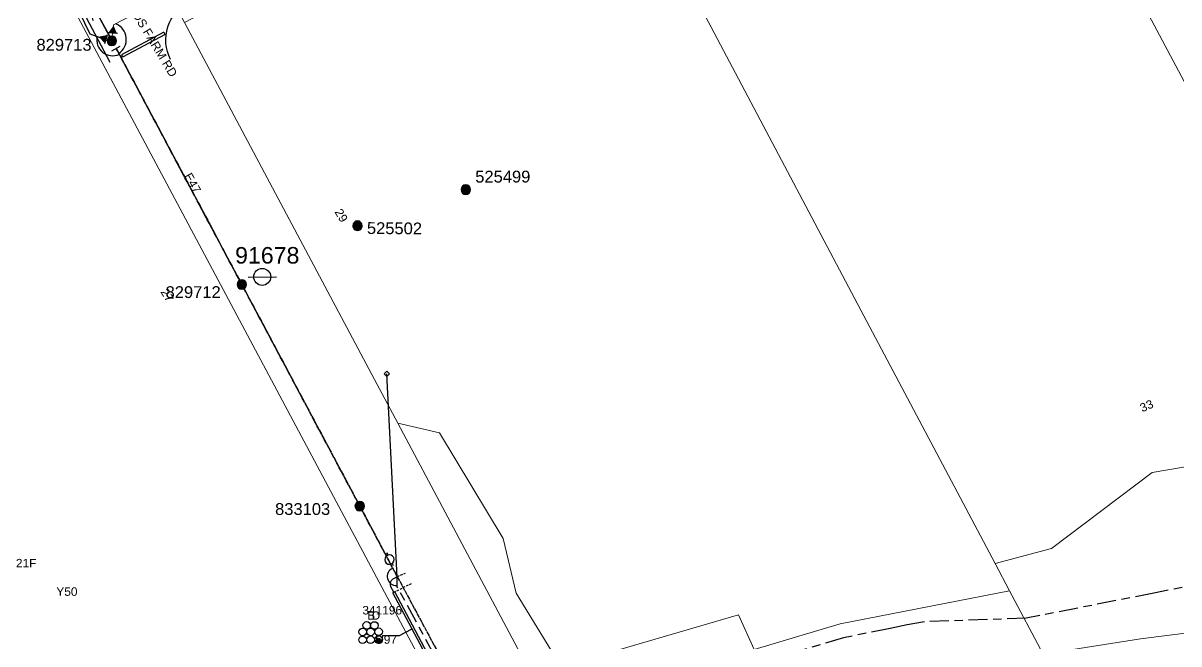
# Model space of a CAD drawing. Header units: metres. Extents: x 303173 to 305738, y 6269065 to 6269981.
# Drawn here: x 303763.8 to 304008.1, y 6269384 to 6269515.3 of the extents above; entities that cross this region are included whole.
import ezdxf
from ezdxf.enums import TextEntityAlignment as Align

# ---------------------------------------------------------------- set-up
doc = ezdxf.new("R2010")
doc.units = ezdxf.units.M
for name, pattern in [('Cable Exist OH', [1, 1, 0]), ('Cable Exist UG', [8.2, 4, -1.2, 1.8, -1.2]), ('DASHED', [0.75, 0.5, -0.25])]:
    doc.linetypes.add(name, pattern=pattern)
doc.layers.add('_User kerb', color=7, linetype='Continuous', transparency=0.4)
doc.layers.add('Cadastre Land Parcels_SP_EXT', color=7, linetype='Continuous', lineweight=5, transparency=0.7)
doc.layers.add('Cadastre Roads_SP_EXT', color=7, linetype='Continuous', lineweight=5, transparency=0.7)
for name, color, linetype in [('Duct_SP_EXT', 7, 'Continuous'), ('Duct_SP_NEW', 7, 'Continuous'), ('Equip_HV_NEW', 7, 'Continuous'), ('Equip_LV_EXT', 7, 'Continuous'), ('Equip_LV_NEW', 7, 'Continuous'), ('Equip_SP_HV_EXT', 7, 'Continuous'), ('Equip_SP_HV_NEW', 7, 'Continuous'), ('Equip_SP_LV_EXT', 7, 'Continuous'), ('Mains_HV_EXT', 7, 'Continuous'), ('Mains_HV_NEW_Hardwired', 7, 'Continuous'), ('Mains_HV_NEW_U97', 7, 'Continuous'), ('Mains_LV_EXT', 7, 'Continuous'), ('Mains_LV_NEW_Hardwired', 7, 'Continuous'), ('Mains_LV_NEW_T84', 7, 'Continuous'), ('Mains_SL_EXT', 7, 'Continuous'), ('Mains_TR_EXT', 7, 'Continuous'), ('OH_Details_SP_MISC', 7, 'Continuous'), ('Services_SP_EXT', 7, 'Continuous'), ('SupportsOH_SP_NEW', 7, 'Continuous'), ('SupportsOH_SP_TR_HV_LV_SL_EXT', 7, 'Continuous'), ('Trench_SP_EXT', 7, 'Continuous'), ('Trench_SP_NEW', 7, 'Continuous')]:
    doc.layers.add(name, color=color, linetype=linetype)
doc.layers.add('Features_HIDE', color=7, linetype='Continuous', plot=False)
doc.layers.add('UNKNOWN_FEATURES', color=7, linetype='DASHED', plot=False)
doc.styles.add('HVSW_LABEL', font='arial.ttf')
doc.styles.add('POLE_LABEL', font='arial.ttf')
doc.styles.get("Standard").update_dxf_attribs({"font": 'arial.ttf'})
doc.linetypes.add('Cable New UG', pattern='A,7,-0.25,["x",Standard,S=2,R=0,X=0.2,Y=-0.8],-2.1', length=9.35)
doc.linetypes.add('Cable Rem', pattern='A,6.5,-0.001,["X",Standard,S=2.5,R=0,X=0,Y=-1.27],-0.001', length=6.502)
doc.linetypes.add('IE Trench HV', pattern='A,7,-0.2,["/",Standard,S=3,R=0,X=0.6,Y=-1.4],-2.5', length=9.7)
doc.linetypes.add('IECLCABS2', pattern='A,7,-3,["//",Standard,S=1.5,R=0,X=-2.54,Y=-0.8],-0.001', length=10.001)

# ---------------------------------------------------------------- blocks, each defined once
blk = doc.blocks.new('DUCT_EXT')
blk.add_circle((0, 0.8), 0.8)
at = {"flags": 1}
blk.add_attdef('Z', (0, 0), '', height=0.2, dxfattribs=at)
at = {"flags": 9}
for tag, p in [('DUCT_CODE', (0, 0)), ('XSECT_TYPE', (0, -0.2)), ('STATE', (0, -0.6)), ('FB_REFERENCE', (0, -0.4)), ('NOTES', (0, -0.8))]:
    blk.add_attdef(tag, text='', height=0.2, dxfattribs=at).set_placement(p, align=Align.MIDDLE_LEFT)
blk = doc.blocks.new('LV_OH_LINKS_OPEN_EXT')
for p, q in [((-0.17, 4.97), (-0.17, 5.46)), ((0.17, 4.97), (0.17, 5.46)), ((-0.17, 3), (-0.17, 2.5)), ((0.17, 3), (0.17, 2.5))]:
    blk.add_line(p, q)
blk.add_lwpolyline([(0, 2.99, 1), (0, 4.98, 1)], format="xyb", close=True)
at = {"flags": 9}
for tag, p in [('ACTUAL_STATUS', (0, 0)), ('CONSTRUCTED_VOLTAGE', (0, -0.2)), ('OPERATING_VOLTAGE', (0, -0.6)), ('ORIENTATION', (0, -0.8)), ('OWNED_BY', (0, -1)), ('STATE', (0, -1.2)), ('SWITCH_TYPE', (0, -1.4)), ('NO_PHASES', (0, -0.4)), ('USAGE', (0, -1.6)), ('LEGEND', (0, -1.8)), ('NOTES', (0, -2))]:
    blk.add_attdef(tag, text='', height=0.2, dxfattribs=at).set_placement(p, align=Align.MIDDLE_LEFT)
at = {"flags": 1}
blk.add_attdef('Z', (0, 0), '', height=0.2, dxfattribs=at)
blk = doc.blocks.new('CCP_EXT')
at = {"flags": 9}
blk.add_attdef('NOTES', text='', height=0.2, dxfattribs=at).set_placement((0, -2), align=Align.MIDDLE_LEFT)
blk.add_wipeout([(0, 0.57), (0.57, 0), (0, -0.57), (-0.57, 0)])
blk.add_lwpolyline([(-0.57, 0), (0, 0.57), (0.57, 0), (0, -0.57), (-0.57, 0)])
at = {"flags": 1}
blk.add_attdef('Z', (0, 0), '', height=0.2, dxfattribs=at)
at = {"flags": 9}
for tag, p in [('CCP_TYPE', (0, 0)), ('CONSTRUCTED_VOLTAGE', (0, -0.2)), ('OPERATING_VOLTAGE', (0, -0.6)), ('ORIENTATION', (0, -0.8)), ('OWNED_BY', (0, -1)), ('STATE', (0, -1.8)), ('NO_PHASES', (0, -0.4)), ('USAGE', (0, -1.2)), ('LEGEND', (0, -1.4)), ('LIFE_SUPPORT', (0, -1.6))]:
    blk.add_attdef(tag, text='', height=0.2, dxfattribs=at).set_placement(p, align=Align.MIDDLE_LEFT)
blk = doc.blocks.new('*U121')
blk.add_line((-1.39, 4.22), (1.39, 9.53))
blk.add_circle((0, 6.87), 1.8)
at = {"style": 'HVSW_LABEL'}
for tag, height, flags, p in [('ASSET_NUM', 3.5, 8, (2, 2)), ('STREET_CODE', 0.2, 9, (0, -0.2))]:
    blk.add_attdef(tag, text='', height=height, dxfattribs=dict(at, flags=flags)).set_placement(p, align=Align.MIDDLE_LEFT)
at = {"flags": 1}
blk.add_attdef('Z', (0, 0), '', height=0.2, dxfattribs=at)
at = {"flags": 9}
for tag, p in [('ACTUAL_STATUS', (0, -0.4)), ('CONSTRUCTED_VOLTAGE', (0, -0.6)), ('OPERATING_VOLTAGE', (0, -1)), ('ORIENTATION', (0, -1.2)), ('OWNED_BY', (0, -1.4)), ('STATE', (0, -1.6)), ('SWITCH_TYPE', (0, -1.8)), ('NO_PHASES', (0, -0.8)), ('USAGE', (0, -2)), ('LEGEND', (0, -2.2)), ('LOCATION', (0, -2.4)), ('STREETNAME', (0, -2.6)), ('SUBURB', (0, -2.8)), ('NOTES', (0, -3))]:
    blk.add_attdef(tag, text='', height=0.2, dxfattribs=at).set_placement(p, align=Align.MIDDLE_LEFT)
blk = doc.blocks.new('CABLE_LARGE_EXT')
h = blk.add_hatch(color=256)
edge = h.paths.add_edge_path()
edge.add_arc((0, 0.55), 0.55, 0, 360)
blk.add_circle((0, 0.55), 0.55)
at = {"flags": 1}
blk.add_attdef('Z', (0, 0), '', height=0.2, dxfattribs=at)
at = {"flags": 9}
for tag, p in [('COND_CODE', (0, 0)), ('STATE', (0, -0.4)), ('XSECT_SIZE', (0, -0.6)), ('FB_REFERENCE', (0, -0.2)), ('NOTES', (0, -0.8))]:
    blk.add_attdef(tag, text='', height=0.2, dxfattribs=at).set_placement(p, align=Align.MIDDLE_LEFT)
blk = doc.blocks.new('UGOH_NEW')
blk.add_hatch(color=256).paths.add_polyline_path([(-0.75, 1.7), (0.75, 1.7), (0, 3)])
at = {"color": 1}
blk.add_lwpolyline([(-0.75, 1.7), (0.75, 1.7), (0, 3)], close=True, dxfattribs=at)
for tag, flags, p in [('CONSTRUCTED_VOLTAGE', 9, (1.5, 0)), ('ACTUAL_STATUS', 9, (1.5, -1.6)), ('OPERATING_VOLTAGE', 9, (1.5, -0.2)), ('ORIENTATION', 9, (1.5, -0.4)), ('STATE', 9, (1.5, -0.6)), ('OWNED_BY', 9, (1.5, -1)), ('OPERATED_BY', 9, (1.5, -1.2)), ('TYPE', 1, (1.5, -2)), ('USAGE', 9, (1.5, -0.8)), ('MAINTAINED_BY', 9, (1.5, -1.4)), ('NUMBER_OF_PHASES', 9, (1.5, -1.8))]:
    blk.add_attdef(tag, text='', height=0.2, dxfattribs=dict(flags=flags)).set_placement(p, align=Align.MIDDLE_LEFT)
blk = doc.blocks.new('HV_End Shackle_NEW')
for tag, flags, p in [('CONNECTOR_TYPE', 9, (1.5, 0)), ('CONSTRUCTED_VOLTAGE', 9, (1.5, -0.2)), ('OPERATING_VOLTAGE', 9, (1.5, -0.6)), ('ORIENTATION', 9, (1.5, -0.8)), ('OWNED_BY', 9, (1.5, -1)), ('OPERATED_BY', 9, (1.5, -1.2)), ('STATE', 9, (1.5, -1.6)), ('Z', 1, (1.5, -2.2)), ('NO_PHASES', 9, (1.5, -0.4)), ('MAINTAINED_BY', 9, (1.5, -1.4)), ('USAGE', 9, (1.5, -1.8)), ('NOTES', 9, (1.5, -2))]:
    blk.add_attdef(tag, text='', height=0.2, dxfattribs=dict(flags=flags)).set_placement(p, align=Align.MIDDLE_LEFT)
blk.add_wipeout([(-0.25, 0), (-0.25, 1.81), (0.25, 1.82), (0.25, 0)])
blk.add_line((1, 1.81), (-1, 1.81))
blk = doc.blocks.new('*U128')
for tag, flags, p in [('CONNECTOR_TYPE', 9, (1.5, 0)), ('CONSTRUCTED_VOLTAGE', 9, (1.5, -0.2)), ('OPERATING_VOLTAGE', 9, (1.5, -0.6)), ('ORIENTATION', 9, (1.5, -0.8)), ('OWNED_BY', 9, (1.5, -1)), ('OPERATED_BY', 9, (1.5, -1.2)), ('STATE', 9, (1.5, -1.6)), ('Z', 1, (1.5, -2.2)), ('NO_PHASES', 9, (1.5, -0.4)), ('MAINTAINED_BY', 9, (1.5, -1.4)), ('USAGE', 9, (1.5, -1.8)), ('NOTES', 9, (1.5, -2))]:
    blk.add_attdef(tag, text='', height=0.2, dxfattribs=dict(flags=flags)).set_placement(p, align=Align.MIDDLE_LEFT)
blk.add_wipeout([(-0.25, -0.01), (-0.32, 1.69), (0.19, 1.71), (0.25, 0.01)])
blk.add_line((0.93, 1.74), (-1.07, 1.66))
blk = doc.blocks.new('POLE_EXT')
blk.add_hatch(color=256).paths.add_polyline_path([(-1, 0, 1), (1, 0, 1)])
blk.add_lwpolyline([(-1, 0, 1), (1, 0, 1)], format="xyb", close=True)
for tag, height, flags, p in [('pNumber', 2.5, 8, (-17.84, 2.07)), ('OWNED_BY', 0.2, 9, (1.35, -0.4)), ('SPECIAL_USE', 0.2, 9, (1.35, -0.8)), ('STATE', 0.2, 9, (1.35, -1)), ('cLV', 0.2, 9, (1.35, -1.4)), ('hDepth', 0.2, 9, (1.35, -1.6)), ('hDia', 0.2, 9, (1.35, -1.8)), ('cHV', 0.2, 9, (1.35, -2)), ('PARENT', 0.2, 9, (1.35, -0.6)), ('USAGE', 0.2, 9, (1.35, -1.2)), ('LBRACKET', 0.2, 9, (1.35, -2.2)), ('LExisting', 0.2, 9, (1.35, -2.4)), ('cLinedev', 0.2, 9, (1.35, -3.4)), ('pExisting', 0.2, 9, (1.35, -3.8)), ('pFooting', 0.2, 9, (1.35, -4.4)), ('pNew', 0.2, 9, (1.35, -4.6)), ('LANTNUMBER', 0.2, 9, (1.35, -2.6)), ('LOther', 0.2, 9, (1.35, -2.8)), ('LRemove', 0.2, 9, (1.35, -3)), ('LEGEND', 0.2, 9, (1.35, -3.2)), ('LOCATION', 0.2, 9, (1.35, -3.6)), ('PFNUMBER', 0.2, 9, (1.35, -4)), ('NEWPFNUMBER', 0.2, 9, (1.35, -4.2)), ('pRelocate', 0.2, 9, (1.35, -5)), ('pRemove', 0.2, 9, (1.35, -5.2)), ('pReplace', 0.2, 9, (1.35, -5.4)), ('pStay', 0.2, 9, (1.35, -5.6)), ('pType', 0.2, 9, (1.35, -5.8)), ('cspan', 0.2, 9, (1.35, -6)), ('STREETNAME', 0.2, 9, (1.35, -6.2)), ('SUBURB', 0.2, 9, (1.35, -6.4)), ('OPERATED_BY', 0.2, 9, (1.36, -7.01)), ('NOTES', 0.2, 9, (1.35, -6.6)), ('MAINTAINED_BY', 0.2, 9, (1.36, -6.81))]:
    blk.add_attdef(tag, text='', height=height, dxfattribs=dict(flags=flags)).set_placement(p, align=Align.MIDDLE_LEFT)
at = {"style": 'POLE_LABEL'}
for tag, height, flags, p in [('ASSET_NUM', 2.5, 8, (2, 2)), ('STRUCTURE_PLANT_NUMBER', 0.2, 9, (1.35, 0.03)), ('STREET_CODE', 0.2, 9, (1.35, -0.2))]:
    blk.add_attdef(tag, text='', height=height, dxfattribs=dict(at, flags=flags)).set_placement(p, align=Align.MIDDLE_LEFT)
at = {"flags": 1}
blk.add_attdef('Z', (1.35, -7.33), '', height=0.2, dxfattribs=at)
blk = doc.blocks.new('UGOH_EXT')
blk.add_hatch(color=256).paths.add_polyline_path([(-0.75, 1.7), (0.75, 1.7), (0, 3)])
at = {"color": 1}
blk.add_lwpolyline([(-0.75, 1.7), (0.75, 1.7), (0, 3)], close=True, dxfattribs=at)
for tag, flags, p in [('CONSTRUCTED_VOLTAGE', 9, (1.5, 0)), ('ACTUAL_STATUS', 9, (1.5, -1.6)), ('OPERATING_VOLTAGE', 9, (1.5, -0.2)), ('ORIENTATION', 9, (1.5, -0.4)), ('STATE', 9, (1.5, -0.6)), ('OWNED_BY', 9, (1.5, -1)), ('OPERATED_BY', 9, (1.5, -1.2)), ('TYPE', 1, (1.5, -2)), ('USAGE', 9, (1.5, -0.8)), ('MAINTAINED_BY', 9, (1.5, -1.4)), ('NUMBER_OF_PHASES', 9, (1.5, -1.8))]:
    blk.add_attdef(tag, text='', height=0.2, dxfattribs=dict(flags=flags)).set_placement(p, align=Align.MIDDLE_LEFT)
blk = doc.blocks.new('LV_End Shackle_NEW')
for tag, flags, p in [('CONNECTOR_TYPE', 9, (1.5, 0)), ('CONSTRUCTED_VOLTAGE', 9, (1.5, -0.2)), ('OPERATING_VOLTAGE', 9, (1.5, -0.6)), ('ORIENTATION', 9, (1.5, -0.8)), ('OWNED_BY', 9, (1.5, -1)), ('OPERATED_BY', 9, (1.5, -1.2)), ('STATE', 9, (1.5, -1.6)), ('Z', 1, (1.5, -2.2)), ('NO_PHASES', 9, (1.5, -0.4)), ('MAINTAINED_BY', 9, (1.5, -1.4)), ('USAGE', 9, (1.5, -1.8)), ('NOTES', 9, (1.5, -2))]:
    blk.add_attdef(tag, text='', height=0.2, dxfattribs=dict(flags=flags)).set_placement(p, align=Align.MIDDLE_LEFT)
blk.add_wipeout([(-0.25, 0), (-0.25, 1.81), (0.25, 1.82), (0.25, 0)])
blk.add_line((1, 1.81), (-1, 1.81))
blk = doc.blocks.new('*U161')
for tag, flags, p in [('CONNECTOR_TYPE', 9, (1.5, 0)), ('CONSTRUCTED_VOLTAGE', 9, (1.5, -0.2)), ('OPERATING_VOLTAGE', 9, (1.5, -0.6)), ('ORIENTATION', 9, (1.5, -0.8)), ('OWNED_BY', 9, (1.5, -1)), ('OPERATED_BY', 9, (1.5, -1.2)), ('STATE', 9, (1.5, -1.6)), ('Z', 1, (1.5, -2.2)), ('NO_PHASES', 9, (1.5, -0.4)), ('MAINTAINED_BY', 9, (1.5, -1.4)), ('USAGE', 9, (1.5, -1.8)), ('NOTES', 9, (1.5, -2))]:
    blk.add_attdef(tag, text='', height=0.2, dxfattribs=dict(flags=flags)).set_placement(p, align=Align.MIDDLE_LEFT)
blk.add_wipeout([(-0.25, 0), (-0.27, 1.32), (0.23, 1.33), (0.25, 0)])
blk.add_line((0.98, 1.34), (-1.02, 1.31))
blk = doc.blocks.new('STAY_NEW')
blk.add_line((0, 0), (-7.17, 0))
blk.add_arc((-5.67, 0), 1.5, 90, 270)

msp = doc.modelspace()

# ---------------------------------------------------------------- linework, layer by layer
at = {"layer": '_User kerb', "transparency": 33554585}
msp.add_lwpolyline([(303794.95, 6269507.64, -0.416036), (303798.78, 6269519.74), (303858.04, 6269550.95), (303881.05, 6269563.06), (303938.23, 6269593.16, -0.226003), (303945.93, 6269593.05, -0.226003)], format="xyb", dxfattribs=at)
at = {"layer": 'Cadastre Land Parcels_SP_EXT', "linetype": 'Continuous'}
for points in [[(303981.16, 6269404.18), (304002.4, 6269420.24), (304035.87, 6269425.97), (304046.86, 6269432.16), (303991.46, 6269536.35), (303958.15, 6269599.4), (303884.7, 6269560.94), (303941.51, 6269453.4), (303969.21, 6269400.96), (303981.16, 6269404.18)], [(304146.93, 6269446.79), (304149.46, 6269452.57), (304080.05, 6269583.02), (303991.46, 6269536.35), (304046.86, 6269432.16), (304072.85, 6269443.96), (304090.98, 6269440.3), (304126.86, 6269439), (304146.93, 6269446.79)], [(303972.25, 6269395.22), (303969.21, 6269400.96), (303941.51, 6269453.4), (303884.7, 6269560.94), (303797.87, 6269515.45), (303838.04, 6269439.92), (303842.97, 6269430.64), (303851.81, 6269428.6), (303865.26, 6269406.26), (303868, 6269394.7), (303876.85, 6269380.18), (303880.25, 6269379.96), (303915.02, 6269390.13), (303918.33, 6269382.81), (303936.49, 6269388.2), (303972.25, 6269395.22)], [(303825.3, 6269365.23), (303845.66, 6269367.8), (303849.8, 6269376.82), (303757.69, 6269549.63), (303676.48, 6269506.69), (303707.41, 6269448.86), (303755.37, 6269359.17), (303760.47, 6269359.63), (303765.77, 6269353.25), (303825.3, 6269365.23)], [(303999.99, 6269385.01), (304067.38, 6269393.58), (304046.86, 6269432.16), (304035.87, 6269425.97), (304002.4, 6269420.24), (303981.16, 6269404.18), (303969.21, 6269400.96), (303972.25, 6269395.22), (303979.36, 6269381.76), (303999.99, 6269385.01)], [(303876.85, 6269380.18), (303868, 6269394.7), (303865.26, 6269406.26), (303851.81, 6269428.6), (303842.97, 6269430.64), (303877.72, 6269365.3), (303943.75, 6269376.17), (303979.36, 6269381.76), (303972.25, 6269395.22), (303936.49, 6269388.2), (303918.33, 6269382.81), (303915.02, 6269390.13), (303880.25, 6269379.96), (303876.85, 6269380.18)]]:
    msp.add_lwpolyline(points, close=True, dxfattribs=at)
at = {"layer": 'Cadastre Roads_SP_EXT', "linetype": 'Continuous'}
msp.add_lwpolyline([(303948.03, 6269354.67), (304007.58, 6269364.98), (304067.47, 6269372.76), (304128.89, 6269380.72), (304182.19, 6269387.62), (304178.04, 6269397.08), (304173.63, 6269407.13), (304067.38, 6269393.58), (303999.99, 6269385.01), (303979.36, 6269381.76), (303943.75, 6269376.17), (303877.72, 6269365.3), (303881.92, 6269354.94), (303886.34, 6269344.01), (303948.03, 6269354.67)], close=True, dxfattribs=at)
at = {"layer": 'Duct_SP_EXT'}
for p, q in [((303841.89, 6269394.77), (303842.1, 6269394.88)), ((303859.16, 6269362.37), (303841.89, 6269394.77)), ((303842.31, 6269395), (303842.1, 6269394.88)), ((303859.59, 6269362.59), (303842.31, 6269395))]:
    msp.add_line(p, q, dxfattribs=at)
msp.add_lwpolyline([(303839.83, 6269385.73), (303843.3, 6269385.73), (303845.89, 6269387.11)], dxfattribs=at)
at = {"layer": 'Duct_SP_NEW'}
for p in [(303793.52, 6269513.37), (303793.76, 6269512.91)]:
    msp.add_line(p, (303793.64, 6269513.14), dxfattribs=at)
at = {"layer": 'Mains_HV_EXT', "linetype": 'Cable Exist OH'}
for points in [[(303822.22, 6269437.04), (303783.71, 6269509.43), (303782.52, 6269511.54)], [(303842.87, 6269398.17), (303822.23, 6269436.99)]]:
    msp.add_lwpolyline(points, dxfattribs=at)
at = {"layer": 'Mains_HV_EXT', "linetype": 'Continuous'}
msp.add_lwpolyline([(303841.84, 6269399.95, 0.816701), (303842.72, 6269396.32)], format="xyb", dxfattribs=at)
at = {"layer": 'Mains_HV_EXT', "linetype": 'Cable Exist UG'}
for points in [[(303850.78, 6269381.36), (303842.86, 6269396.07), (303842.8, 6269398.17)], [(304021.91, 6269398.51), (304002.8, 6269394.7), (303975.81, 6269389.41), (303975.81, 6269389.41), (303954.31, 6269388.64), (303950.64, 6269387.97), (303947.05, 6269387.22), (303937.21, 6269385.28), (303919.17, 6269379.93)]]:
    msp.add_lwpolyline(points, dxfattribs=at)
at = {"layer": 'Mains_LV_EXT', "linetype": 'Cable Exist OH'}
for points in [[(303782.61, 6269511.6), (303783.71, 6269509.43), (303822.22, 6269437.04)], [(303822.22, 6269437.04), (303842.87, 6269398.18)], [(303842.87, 6269398.18), (303864, 6269358.71)]]:
    msp.add_lwpolyline(points, dxfattribs=at)
at = {"layer": 'Mains_SL_EXT', "linetype": 'Cable Exist OH'}
msp.add_lwpolyline([(303782.61, 6269511.6), (303783.71, 6269509.43), (303822.22, 6269437.04)], dxfattribs=at)
at = {"layer": 'Trench_SP_EXT', "linetype": 'Cable Exist UG'}
msp.add_lwpolyline([(303842.1, 6269394.88), (303841.5, 6269396.06), (303841.5, 6269396.06, -0.406217), (303841.99, 6269397.7), (303841.99, 6269397.7), (303842.93, 6269398.22)], format="xyb", dxfattribs=at)
at = {"layer": 'UNKNOWN_FEATURES'}
for points in [[(303842.87, 6269398.22), (303844.57, 6269398.96)], [(303842.1, 6269394.88), (303845.89, 6269396.77)]]:
    msp.add_lwpolyline(points, dxfattribs=at)

# ---------------------------------------------------------------- block references
at = {"layer": 'Duct_SP_EXT'}
for name, p, rotation in [('DUCT_EXT', (303835.55, 6269385.7), 0.01517102426417696), ('DUCT_EXT', (303836.41, 6269387.09), 0.01517102426417696), ('DUCT_EXT', (303837.23, 6269385.69), 0.01517102426417696), ('DUCT_EXT', (303838.03, 6269387.07), 0.01517102426417696), ('DUCT_EXT', (303838.9, 6269385.74), 0.01517102426417696), ('DUCT_EXT', (303835.54, 6269384.03), 0.01517102426417696), ('DUCT_EXT', (303837.23, 6269384.04), 0.01517102426417696), ('DUCT_EXT', (303838.9, 6269384.06), 0.01517102426417696), ('CABLE_LARGE_EXT', (303838.9, 6269384.06), 359.934973383492)]:
    msp.add_blockref(name, p, dxfattribs=dict(at, rotation=rotation))
at = {"layer": 'Equip_SP_HV_EXT'}
ref = msp.add_blockref('*U121', (303808.24, 6269458.38), dxfattribs=dict(at, rotation=298.061454954156))
ref.add_attrib('ASSET_NUM', '91678', dxfattribs={"layer": '0', "height": 3.5, "style": 'HVSW_LABEL'}).set_placement((303822.17, 6269466.18), align=Align.MIDDLE_RIGHT)
at = {"layer": 'Equip_SP_HV_NEW', "rotation": 353.8971614718676}
msp.add_blockref('UGOH_NEW', (303782.52, 6269511.54), dxfattribs=at)
at = {"layer": 'Equip_SP_LV_EXT', "rotation": 24.77650100247984}
msp.add_blockref('LV_OH_LINKS_OPEN_EXT', (303842.87, 6269398.18), dxfattribs=at)
at = {"layer": 'SupportsOH_SP_TR_HV_LV_SL_EXT'}
ref = msp.add_blockref('POLE_EXT', (303857.34, 6269480.07), dxfattribs=at)
ref.add_attrib('ASSET_NUM', '525499', dxfattribs={"layer": '0', "height": 2.5, "rotation": 0.0742, "style": 'POLE_LABEL'}).set_placement((303859.34, 6269480.82), align=Align.BOTTOM_LEFT)
ref = msp.add_blockref('POLE_EXT', (303834.45, 6269472.45), dxfattribs=dict(at, rotation=359.9429770575322))
ref.add_attrib('ASSET_NUM', '525502', dxfattribs={"layer": '0', "height": 2.5, "rotation": 359.5441, "style": 'POLE_LABEL'}).set_placement((303836.45, 6269473.2), align=Align.TOP_LEFT)
ref = msp.add_blockref('POLE_EXT', (303809.99, 6269460.02), dxfattribs=at)
ref.add_attrib('ASSET_NUM', '829712', dxfattribs={"layer": '0', "height": 2.5, "rotation": 0.0535, "style": 'POLE_LABEL'}).set_placement((303805.53, 6269459.65), align=Align.TOP_RIGHT)
ref = msp.add_blockref('POLE_EXT', (303834.92, 6269413.12), dxfattribs=at)
ref.add_attrib('ASSET_NUM', '833103', dxfattribs={"layer": '0', "height": 2.5, "style": 'POLE_LABEL'}).set_placement((303828.68, 6269413.75), align=Align.TOP_RIGHT)

# ---------------------------------------------------------------- texts
at = {"layer": 'Cadastre Land Parcels_SP_EXT'}
for s, rotation, p in [('29', 301.18, (303829.54, 6269475.35)), ('27', 301.2403, (303792.74, 6269458.46)), ('33', 24.0406, (304000.34, 6269432.95))]:
    msp.add_text(s, height=1.8, rotation=rotation, dxfattribs=at).set_placement(p)
at = {"layer": 'Cadastre Roads_SP_EXT'}
msp.add_text('SCHOFIELDS FARM RD', height=1.8, rotation=301.1792, dxfattribs=at).set_placement((303780.32, 6269527.84))
at = {"layer": 'Duct_SP_EXT'}
for s, p in [('341196', (303835.48, 6269390.19)), ('B', (303836.5, 6269389.1)), ('D', (303837.43, 6269389.09)), ('U97', (303838.19, 6269384))]:
    msp.add_text(s, height=1.8, dxfattribs=at).set_placement(p)
at = {"layer": 'Features_HIDE'}
msp.add_text('E47', height=1.8, rotation=299.0989, dxfattribs=at).set_placement((303797.74, 6269482.98))
at = {"layer": 'Mains_TR_EXT'}
msp.add_text('21F', height=1.8, dxfattribs=at).set_placement((303762.25, 6269400.15))
msp.add_text('Y50', height=1.8, rotation=0.0234, dxfattribs=at).set_placement((303770.79, 6269394.14))

# ---------------------------------------------------------------- next in the draw order: block references
at = {"layer": 'Services_SP_EXT'}
msp.add_blockref('CCP_EXT', (303840.63, 6269441.11), dxfattribs=at)

# ---------------------------------------------------------------- next in the draw order: linework, layer by layer
at = {"layer": 'Cadastre Roads_SP_EXT', "linetype": 'Continuous'}
msp.add_lwpolyline([(303866.16, 6269363.2), (303877.72, 6269365.3), (303842.97, 6269430.64), (303838.04, 6269439.92), (303797.87, 6269515.45), (303752.96, 6269599.89), (303706.07, 6269688.1), (303701.84, 6269696.06), (303684.94, 6269686.03), (303713.94, 6269631.65), (303757.69, 6269549.63), (303849.8, 6269376.82), (303857.87, 6269361.68), (303866.16, 6269363.2)], close=True, dxfattribs=at)
at = {"layer": 'Services_SP_EXT'}
msp.add_lwpolyline([(303842.87, 6269398.18), (303840.63, 6269441.11)], dxfattribs=at)

# ---------------------------------------------------------------- next in the draw order: block references
at = {"layer": 'Equip_HV_NEW', "rotation": 208.1811030747882}
msp.add_blockref('HV_End Shackle_NEW', (303782.52, 6269511.54), dxfattribs=at)

# ---------------------------------------------------------------- next in the draw order: linework, layer by layer
at = {"layer": 'Mains_HV_NEW_Hardwired', "linetype": 'Continuous'}
msp.add_arc((303781.97, 6269511.84), 3.6, 303.5362, 67.7761, dxfattribs=at)

# ---------------------------------------------------------------- next in the draw order: block references
at = {"layer": 'Equip_HV_NEW', "rotation": 351.724100873943}
msp.add_blockref('*U128', (303782.52, 6269511.54), dxfattribs=at)

# ---------------------------------------------------------------- next in the draw order: linework, layer by layer
at = {"layer": 'Mains_LV_NEW_Hardwired', "color": 7, "linetype": 'Continuous'}
msp.add_arc((303782.71, 6269511.79), 3.39, 168.2001, 293.8349, dxfattribs=at)

# ---------------------------------------------------------------- next in the draw order: block references
at = {"layer": 'Equip_LV_EXT', "linetype": 'Cable Exist UG', "rotation": 71.95926776594145}
msp.add_blockref('UGOH_EXT', (303782.86, 6269511.37), dxfattribs=at)

# ---------------------------------------------------------------- next in the draw order: block references
at = {"layer": 'Equip_LV_NEW', "linetype": 'Cable Exist UG', "rotation": 209.0788713640154}
msp.add_blockref('LV_End Shackle_NEW', (303782.52, 6269511.54), dxfattribs=at)

# ---------------------------------------------------------------- next in the draw order: linework, layer by layer
at = {"layer": 'Duct_SP_NEW'}
for p, q in [((303793.52, 6269513.37), (303784.55, 6269508.59)), ((303793.76, 6269512.91), (303784.8, 6269508.13)), ((303784.55, 6269508.59), (303784.68, 6269508.36)), ((303784.8, 6269508.13), (303784.68, 6269508.36))]:
    msp.add_line(p, q, dxfattribs=at)

# ---------------------------------------------------------------- next in the draw order: block references
at = {"layer": 'Equip_LV_NEW', "linetype": 'Cable Exist UG', "rotation": 73.4769212260032}
msp.add_blockref('*U161', (303782.52, 6269511.54), dxfattribs=at)

# ---------------------------------------------------------------- next in the draw order: linework, layer by layer
at = {"layer": 'Mains_HV_NEW_U97', "linetype": 'IECLCABS2', "lineweight": 0, "flags": 128}
msp.add_lwpolyline([(303782.44, 6269511.5), (303782.89, 6269514.97), (303800.31, 6269524.02), (303797.52, 6269529.72), (303855.3, 6269558.72), (303859.23, 6269569.28), (303840.36, 6269604.89), (303826.6, 6269597.62)], dxfattribs=at)
at = {"layer": 'Mains_LV_NEW_T84', "color": 7, "linetype": 'Cable New UG', "ltscale": 0.75, "flags": 128}
msp.add_lwpolyline([(303767.98, 6269533.51), (303777.86, 6269513.07), (303782.3, 6269511.42)], dxfattribs=at)
at = {"layer": 'OH_Details_SP_MISC', "linetype": 'Cable Rem', "flags": 128}
msp.add_lwpolyline([(303770.84, 6269533.44), (303782.52, 6269511.54)], dxfattribs=at)
at = {"layer": 'Trench_SP_NEW', "linetype": 'IE Trench HV', "ltscale": 0.5, "flags": 128}
msp.add_lwpolyline([(303768.94, 6269532.02), (303782.12, 6269507.03)], dxfattribs=at)

# ---------------------------------------------------------------- next in the draw order: block references
at = {"layer": 'SupportsOH_SP_NEW', "color": 2, "rotation": 298.9836418491063}
msp.add_blockref('STAY_NEW', (303782.61, 6269511.6), dxfattribs=at)
at = {"layer": 'SupportsOH_SP_TR_HV_LV_SL_EXT'}
ref = msp.add_blockref('POLE_EXT', (303782.52, 6269511.54), dxfattribs=at)
ref.add_attrib('ASSET_NUM', '829713', dxfattribs={"layer": 'Features_HIDE', "height": 2.5, "rotation": 359.9985, "style": 'POLE_LABEL'}).set_placement((303778.24, 6269511.97), align=Align.TOP_RIGHT)

doc.saveas('drawing.dxf')
